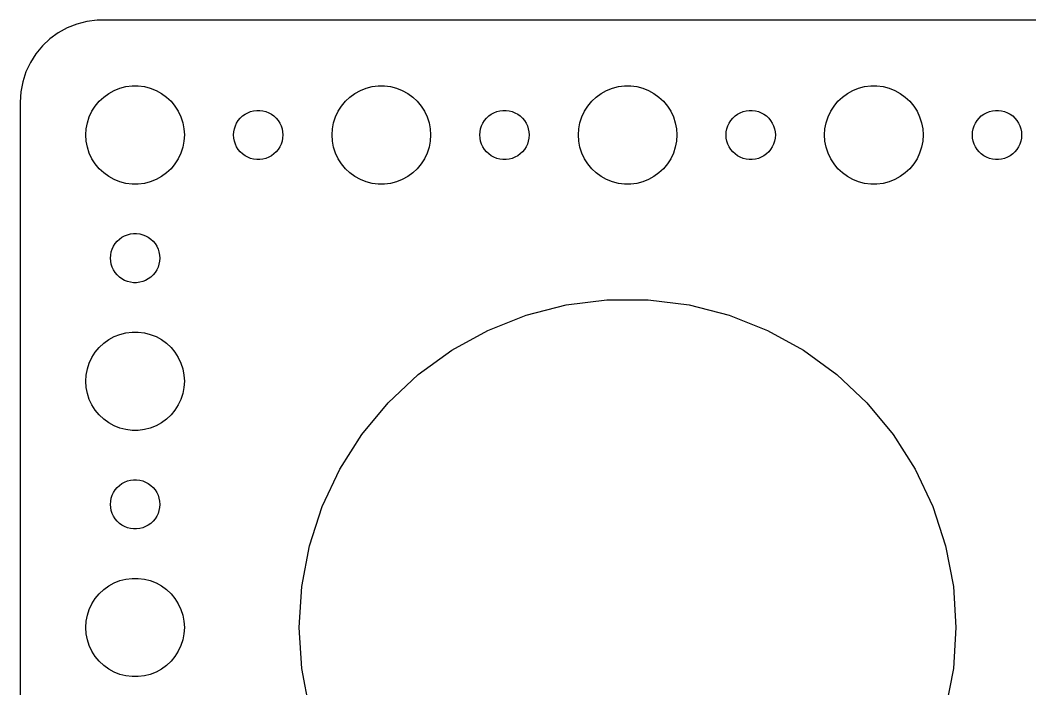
# Model space of a CAD drawing. Header units: metres. Extents: x -82 to 82, y -37 to 37.
# Drawn here: x -82 to -20.5, y -3.7 to 37 of the extents above; entities that cross this region are included whole.
import ezdxf

# ---------------------------------------------------------------- set-up
doc = ezdxf.new("R2010")
doc.units = ezdxf.units.M

msp = doc.modelspace()

# ---------------------------------------------------------------- linework, layer by layer
for p, q in [((-77.9369, 36.9114), (-78.5451, 36.7553)), ((-77.3139, 36.9901), (-77.9369, 36.9114)), ((77.3139, 36.9901), (-77.3139, 36.9901)), ((-79.1289, 36.5241), (-79.6791, 36.2216)), ((-78.5451, 36.7553), (-79.1289, 36.5241)), ((-80.1871, 35.8526), (-80.6448, 35.4227)), ((-79.6791, 36.2216), (-80.1871, 35.8526)), ((-80.6448, 35.4227), (-81.0451, 34.9389)), ((-81.0451, 34.9389), (-81.3815, 34.4088)), ((-81.6489, 33.8406), (-81.8429, 33.2434)), ((-81.3815, 34.4088), (-81.6489, 33.8406)), ((-81.8429, 33.2434), (-81.9606, 32.6267)), ((-81.9606, 32.6267), (-82, 32)), ((-76.6075, 32.533), (-76.2773, 32.7145)), ((-76.2773, 32.7145), (-75.927, 32.8532)), ((-75.927, 32.8532), (-75.5621, 32.9469)), ((-75.5621, 32.9469), (-75.1884, 32.9941)), ((-75.1884, 32.9941), (-74.8116, 32.9941)), ((-74.8116, 32.9941), (-74.4379, 32.9469)), ((-74.4379, 32.9469), (-74.073, 32.8532)), ((-74.073, 32.8532), (-73.7227, 32.7145)), ((-73.7227, 32.7145), (-73.3925, 32.533)), ((-61.6075, 32.533), (-61.2773, 32.7145)), ((-61.2773, 32.7145), (-60.927, 32.8532)), ((-60.927, 32.8532), (-60.5621, 32.9469)), ((-60.5621, 32.9469), (-60.1884, 32.9941)), ((-60.1884, 32.9941), (-59.8116, 32.9941)), ((-59.8116, 32.9941), (-59.4379, 32.9469)), ((-59.4379, 32.9469), (-59.0729, 32.8532)), ((-59.0729, 32.8532), (-58.7227, 32.7145)), ((-58.7227, 32.7145), (-58.3925, 32.533)), ((-46.6075, 32.533), (-46.2773, 32.7145)), ((-46.2773, 32.7145), (-45.927, 32.8532)), ((-45.927, 32.8532), (-45.5621, 32.9469)), ((-45.5621, 32.9469), (-45.1884, 32.9941)), ((-45.1884, 32.9941), (-44.8116, 32.9941)), ((-44.8116, 32.9941), (-44.4379, 32.9469)), ((-44.4379, 32.9469), (-44.0729, 32.8532)), ((-44.0729, 32.8532), (-43.7227, 32.7145)), ((-43.7227, 32.7145), (-43.3925, 32.533)), ((-31.6075, 32.533), (-31.2773, 32.7145)), ((-31.2773, 32.7145), (-30.927, 32.8532)), ((-30.927, 32.8532), (-30.5621, 32.9469)), ((-30.5621, 32.9469), (-30.1884, 32.9941)), ((-30.1884, 32.9941), (-29.8116, 32.9941)), ((-29.8116, 32.9941), (-29.4379, 32.9469)), ((-29.4379, 32.9469), (-29.0729, 32.8532)), ((-29.0729, 32.8532), (-28.7227, 32.7145)), ((-28.7227, 32.7145), (-28.3925, 32.533)), ((-82, 32), (-82, -32)), ((-77.427, 31.7634), (-77.1869, 32.0536)), ((-77.1869, 32.0536), (-76.9123, 32.3115)), ((-76.9123, 32.3115), (-76.6075, 32.533)), ((-73.3925, 32.533), (-73.0877, 32.3115)), ((-73.0877, 32.3115), (-72.8131, 32.0536)), ((-72.8131, 32.0536), (-72.573, 31.7634)), ((-62.427, 31.7634), (-62.1869, 32.0536)), ((-62.1869, 32.0536), (-61.9123, 32.3115)), ((-61.9123, 32.3115), (-61.6075, 32.533)), ((-58.3925, 32.533), (-58.0877, 32.3115)), ((-58.0877, 32.3115), (-57.8131, 32.0536)), ((-57.8131, 32.0536), (-57.5729, 31.7634)), ((-47.427, 31.7634), (-47.1869, 32.0536)), ((-47.1869, 32.0536), (-46.9123, 32.3115)), ((-46.9123, 32.3115), (-46.6075, 32.533)), ((-43.3925, 32.533), (-43.0877, 32.3115)), ((-43.0877, 32.3115), (-42.8131, 32.0536)), ((-42.8131, 32.0536), (-42.5729, 31.7634)), ((-32.427, 31.7634), (-32.1869, 32.0536)), ((-32.1869, 32.0536), (-31.9123, 32.3115)), ((-31.9123, 32.3115), (-31.6075, 32.533)), ((-28.3925, 32.533), (-28.0877, 32.3115)), ((-28.0877, 32.3115), (-27.8131, 32.0536)), ((-27.8131, 32.0536), (-27.5729, 31.7634)), ((-77.7893, 31.1044), (-77.6289, 31.4453)), ((-77.6289, 31.4453), (-77.427, 31.7634)), ((-72.573, 31.7634), (-72.3711, 31.4453)), ((-72.3711, 31.4453), (-72.2107, 31.1044)), ((-68.1387, 31.3572), (-67.9635, 31.4266)), ((-67.9635, 31.4266), (-67.7811, 31.4734)), ((-67.7811, 31.4734), (-67.5942, 31.497)), ((-67.5942, 31.497), (-67.4058, 31.497)), ((-67.4058, 31.497), (-67.2189, 31.4734)), ((-67.2189, 31.4734), (-67.0365, 31.4266)), ((-67.0365, 31.4266), (-66.8613, 31.3572)), ((-62.7893, 31.1044), (-62.6289, 31.4453)), ((-62.6289, 31.4453), (-62.427, 31.7634)), ((-57.5729, 31.7634), (-57.3711, 31.4453)), ((-57.3711, 31.4453), (-57.2107, 31.1044)), ((-53.1387, 31.3572), (-52.9635, 31.4266)), ((-52.9635, 31.4266), (-52.7811, 31.4734)), ((-52.7811, 31.4734), (-52.5942, 31.497)), ((-52.5942, 31.497), (-52.4058, 31.497)), ((-52.4058, 31.497), (-52.2189, 31.4734)), ((-52.2189, 31.4734), (-52.0365, 31.4266)), ((-52.0365, 31.4266), (-51.8613, 31.3572)), ((-47.7893, 31.1044), (-47.6289, 31.4453)), ((-47.6289, 31.4453), (-47.427, 31.7634)), ((-42.5729, 31.7634), (-42.3711, 31.4453)), ((-42.3711, 31.4453), (-42.2107, 31.1044)), ((-38.1387, 31.3572), (-37.9635, 31.4266)), ((-37.9635, 31.4266), (-37.7811, 31.4734)), ((-37.7811, 31.4734), (-37.5942, 31.497)), ((-37.5942, 31.497), (-37.4058, 31.497)), ((-37.4058, 31.497), (-37.2189, 31.4734)), ((-37.2189, 31.4734), (-37.0365, 31.4266)), ((-37.0365, 31.4266), (-36.8613, 31.3572)), ((-32.7893, 31.1044), (-32.6289, 31.4453)), ((-32.6289, 31.4453), (-32.427, 31.7634)), ((-27.5729, 31.7634), (-27.3711, 31.4453)), ((-27.3711, 31.4453), (-27.2107, 31.1044)), ((-23.1387, 31.3572), (-22.9635, 31.4266)), ((-22.9635, 31.4266), (-22.7811, 31.4734)), ((-22.7811, 31.4734), (-22.5942, 31.497)), ((-22.5942, 31.497), (-22.4058, 31.497)), ((-22.4058, 31.497), (-22.2189, 31.4734)), ((-22.2189, 31.4734), (-22.0365, 31.4266)), ((-22.0365, 31.4266), (-21.8613, 31.3572)), ((-77.9057, 30.7461), (-77.7893, 31.1044)), ((-72.2107, 31.1044), (-72.0943, 30.7461)), ((-68.8145, 30.7226), (-68.7135, 30.8817)), ((-68.7135, 30.8817), (-68.5934, 31.0268)), ((-68.5934, 31.0268), (-68.4561, 31.1558)), ((-68.4561, 31.1558), (-68.3037, 31.2665)), ((-68.3037, 31.2665), (-68.1387, 31.3572)), ((-66.8613, 31.3572), (-66.6963, 31.2665)), ((-66.6963, 31.2665), (-66.5439, 31.1558)), ((-66.5439, 31.1558), (-66.4065, 31.0268)), ((-66.4065, 31.0268), (-66.2865, 30.8817)), ((-66.2865, 30.8817), (-66.1855, 30.7226)), ((-62.9057, 30.7461), (-62.7893, 31.1044)), ((-57.2107, 31.1044), (-57.0942, 30.7461)), ((-53.8145, 30.7226), (-53.7135, 30.8817)), ((-53.7135, 30.8817), (-53.5934, 31.0268)), ((-53.5934, 31.0268), (-53.4561, 31.1558)), ((-53.4561, 31.1558), (-53.3037, 31.2665)), ((-53.3037, 31.2665), (-53.1387, 31.3572)), ((-51.8613, 31.3572), (-51.6963, 31.2665)), ((-51.6963, 31.2665), (-51.5439, 31.1558)), ((-51.5439, 31.1558), (-51.4065, 31.0268)), ((-51.4065, 31.0268), (-51.2865, 30.8817)), ((-51.2865, 30.8817), (-51.1855, 30.7226)), ((-47.9057, 30.7461), (-47.7893, 31.1044)), ((-42.2107, 31.1044), (-42.0942, 30.7461)), ((-38.8145, 30.7226), (-38.7135, 30.8817)), ((-38.7135, 30.8817), (-38.5934, 31.0268)), ((-38.5934, 31.0268), (-38.4561, 31.1558)), ((-38.4561, 31.1558), (-38.3037, 31.2665)), ((-38.3037, 31.2665), (-38.1387, 31.3572)), ((-36.8613, 31.3572), (-36.6963, 31.2665)), ((-36.6963, 31.2665), (-36.5439, 31.1558)), ((-36.5439, 31.1558), (-36.4065, 31.0268)), ((-36.4065, 31.0268), (-36.2865, 30.8817)), ((-36.2865, 30.8817), (-36.1855, 30.7226)), ((-32.9057, 30.7461), (-32.7893, 31.1044)), ((-27.2107, 31.1044), (-27.0942, 30.7461)), ((-23.8145, 30.7226), (-23.7135, 30.8817)), ((-23.7135, 30.8817), (-23.5934, 31.0268)), ((-23.5934, 31.0268), (-23.4561, 31.1558)), ((-23.4561, 31.1558), (-23.3037, 31.2665)), ((-23.3037, 31.2665), (-23.1387, 31.3572)), ((-21.8613, 31.3572), (-21.6963, 31.2665)), ((-21.6963, 31.2665), (-21.5439, 31.1558)), ((-21.5439, 31.1558), (-21.4065, 31.0268)), ((-21.4065, 31.0268), (-21.2865, 30.8817)), ((-21.2865, 30.8817), (-21.1855, 30.7226)), ((-78, 30), (-77.9763, 30.376)), ((-77.9763, 30.376), (-77.9057, 30.7461)), ((-72.0943, 30.7461), (-72.0237, 30.376)), ((-72.0237, 30.376), (-72, 30)), ((-69, 30), (-68.9882, 30.188)), ((-68.9882, 30.188), (-68.9529, 30.373)), ((-68.9529, 30.373), (-68.8947, 30.5522)), ((-68.8947, 30.5522), (-68.8145, 30.7226)), ((-66.1855, 30.7226), (-66.1053, 30.5522)), ((-66.1053, 30.5522), (-66.0471, 30.373)), ((-66.0471, 30.373), (-66.0118, 30.188)), ((-66.0118, 30.188), (-66, 30)), ((-63, 30), (-62.9763, 30.376)), ((-62.9763, 30.376), (-62.9057, 30.7461)), ((-57.0942, 30.7461), (-57.0237, 30.376)), ((-57.0237, 30.376), (-57, 30)), ((-54, 30), (-53.9882, 30.188)), ((-53.9882, 30.188), (-53.9529, 30.373)), ((-53.9529, 30.373), (-53.8947, 30.5522)), ((-53.8947, 30.5522), (-53.8145, 30.7226)), ((-51.1855, 30.7226), (-51.1053, 30.5522)), ((-51.1053, 30.5522), (-51.0471, 30.373)), ((-51.0471, 30.373), (-51.0118, 30.188)), ((-51.0118, 30.188), (-51, 30)), ((-48, 30), (-47.9763, 30.376)), ((-47.9763, 30.376), (-47.9057, 30.7461)), ((-42.0942, 30.7461), (-42.0237, 30.376)), ((-42.0237, 30.376), (-42, 30)), ((-39, 30), (-38.9882, 30.188)), ((-38.9882, 30.188), (-38.9529, 30.373)), ((-38.9529, 30.373), (-38.8947, 30.5522)), ((-38.8947, 30.5522), (-38.8145, 30.7226)), ((-36.1855, 30.7226), (-36.1053, 30.5522)), ((-36.1053, 30.5522), (-36.0471, 30.373)), ((-36.0471, 30.373), (-36.0118, 30.188)), ((-36.0118, 30.188), (-36, 30)), ((-33, 30), (-32.9763, 30.376)), ((-32.9763, 30.376), (-32.9057, 30.7461)), ((-27.0942, 30.7461), (-27.0237, 30.376)), ((-27.0237, 30.376), (-27, 30)), ((-24, 30), (-23.9882, 30.188)), ((-23.9882, 30.188), (-23.9529, 30.373)), ((-23.9529, 30.373), (-23.8947, 30.5522)), ((-23.8947, 30.5522), (-23.8145, 30.7226)), ((-21.1855, 30.7226), (-21.1053, 30.5522)), ((-21.1053, 30.5522), (-21.0471, 30.373)), ((-21.0471, 30.373), (-21.0118, 30.188)), ((-21.0118, 30.188), (-21, 30)), ((-77.9763, 29.624), (-78, 30)), ((-77.9057, 29.2539), (-77.9763, 29.624)), ((-72.0237, 29.624), (-72.0943, 29.2539)), ((-72, 30), (-72.0237, 29.624)), ((-68.9882, 29.812), (-69, 30)), ((-68.9529, 29.627), (-68.9882, 29.812)), ((-68.8947, 29.4478), (-68.9529, 29.627)), ((-66.0471, 29.627), (-66.1053, 29.4478)), ((-66.0118, 29.812), (-66.0471, 29.627)), ((-66, 30), (-66.0118, 29.812)), ((-62.9763, 29.624), (-63, 30)), ((-62.9057, 29.2539), (-62.9763, 29.624)), ((-57.0237, 29.624), (-57.0942, 29.2539)), ((-57, 30), (-57.0237, 29.624)), ((-53.9882, 29.812), (-54, 30)), ((-53.9529, 29.627), (-53.9882, 29.812)), ((-53.8947, 29.4478), (-53.9529, 29.627)), ((-51.0471, 29.627), (-51.1053, 29.4478)), ((-51.0118, 29.812), (-51.0471, 29.627)), ((-51, 30), (-51.0118, 29.812)), ((-47.9763, 29.624), (-48, 30)), ((-47.9057, 29.2539), (-47.9763, 29.624)), ((-42.0237, 29.624), (-42.0942, 29.2539)), ((-42, 30), (-42.0237, 29.624)), ((-38.9882, 29.812), (-39, 30)), ((-38.9529, 29.627), (-38.9882, 29.812)), ((-38.8947, 29.4478), (-38.9529, 29.627)), ((-36.0471, 29.627), (-36.1053, 29.4478)), ((-36.0118, 29.812), (-36.0471, 29.627)), ((-36, 30), (-36.0118, 29.812)), ((-32.9763, 29.624), (-33, 30)), ((-32.9057, 29.2539), (-32.9763, 29.624)), ((-27.0237, 29.624), (-27.0942, 29.2539)), ((-27, 30), (-27.0237, 29.624)), ((-23.9882, 29.812), (-24, 30)), ((-23.9529, 29.627), (-23.9882, 29.812)), ((-23.8947, 29.4478), (-23.9529, 29.627)), ((-21.0471, 29.627), (-21.1053, 29.4478)), ((-21.0118, 29.812), (-21.0471, 29.627)), ((-21, 30), (-21.0118, 29.812)), ((-77.7893, 28.8956), (-77.9057, 29.2539)), ((-72.0943, 29.2539), (-72.2107, 28.8956)), ((-68.8145, 29.2774), (-68.8947, 29.4478)), ((-68.7135, 29.1183), (-68.8145, 29.2774)), ((-68.5934, 28.9732), (-68.7135, 29.1183)), ((-68.4561, 28.8442), (-68.5934, 28.9732)), ((-66.4065, 28.9732), (-66.5439, 28.8442)), ((-66.2865, 29.1183), (-66.4065, 28.9732)), ((-66.1855, 29.2774), (-66.2865, 29.1183)), ((-66.1053, 29.4478), (-66.1855, 29.2774)), ((-62.7893, 28.8956), (-62.9057, 29.2539)), ((-57.0942, 29.2539), (-57.2107, 28.8956)), ((-53.8145, 29.2774), (-53.8947, 29.4478)), ((-53.7135, 29.1183), (-53.8145, 29.2774)), ((-53.5934, 28.9732), (-53.7135, 29.1183)), ((-53.4561, 28.8442), (-53.5934, 28.9732)), ((-51.4065, 28.9732), (-51.5439, 28.8442)), ((-51.2865, 29.1183), (-51.4065, 28.9732)), ((-51.1855, 29.2774), (-51.2865, 29.1183)), ((-51.1053, 29.4478), (-51.1855, 29.2774)), ((-47.7893, 28.8956), (-47.9057, 29.2539)), ((-42.0942, 29.2539), (-42.2107, 28.8956)), ((-38.8145, 29.2774), (-38.8947, 29.4478)), ((-38.7135, 29.1183), (-38.8145, 29.2774)), ((-38.5934, 28.9732), (-38.7135, 29.1183)), ((-38.4561, 28.8442), (-38.5934, 28.9732)), ((-36.4065, 28.9732), (-36.5439, 28.8442)), ((-36.2865, 29.1183), (-36.4065, 28.9732)), ((-36.1855, 29.2774), (-36.2865, 29.1183)), ((-36.1053, 29.4478), (-36.1855, 29.2774)), ((-32.7893, 28.8956), (-32.9057, 29.2539)), ((-27.0942, 29.2539), (-27.2107, 28.8956)), ((-23.8145, 29.2774), (-23.8947, 29.4478)), ((-23.7135, 29.1183), (-23.8145, 29.2774)), ((-23.5934, 28.9732), (-23.7135, 29.1183)), ((-23.4561, 28.8442), (-23.5934, 28.9732)), ((-21.4065, 28.9732), (-21.5439, 28.8442)), ((-21.2865, 29.1183), (-21.4065, 28.9732)), ((-21.1855, 29.2774), (-21.2865, 29.1183)), ((-21.1053, 29.4478), (-21.1855, 29.2774)), ((-77.6289, 28.5547), (-77.7893, 28.8956)), ((-77.427, 28.2366), (-77.6289, 28.5547)), ((-72.3711, 28.5547), (-72.573, 28.2366)), ((-72.2107, 28.8956), (-72.3711, 28.5547)), ((-68.3037, 28.7335), (-68.4561, 28.8442)), ((-68.1387, 28.6427), (-68.3037, 28.7335)), ((-67.9635, 28.5734), (-68.1387, 28.6427)), ((-67.7811, 28.5266), (-67.9635, 28.5734)), ((-67.5942, 28.503), (-67.7811, 28.5266)), ((-67.4058, 28.503), (-67.5942, 28.503)), ((-67.2189, 28.5266), (-67.4058, 28.503)), ((-67.0365, 28.5734), (-67.2189, 28.5266)), ((-66.8613, 28.6427), (-67.0365, 28.5734)), ((-66.6963, 28.7335), (-66.8613, 28.6427)), ((-66.5439, 28.8442), (-66.6963, 28.7335)), ((-62.6289, 28.5547), (-62.7893, 28.8956)), ((-62.427, 28.2366), (-62.6289, 28.5547)), ((-57.3711, 28.5547), (-57.5729, 28.2366)), ((-57.2107, 28.8956), (-57.3711, 28.5547)), ((-53.3037, 28.7335), (-53.4561, 28.8442)), ((-53.1387, 28.6427), (-53.3037, 28.7335)), ((-52.9635, 28.5734), (-53.1387, 28.6427)), ((-52.7811, 28.5266), (-52.9635, 28.5734)), ((-52.5942, 28.503), (-52.7811, 28.5266)), ((-52.4058, 28.503), (-52.5942, 28.503)), ((-52.2189, 28.5266), (-52.4058, 28.503)), ((-52.0365, 28.5734), (-52.2189, 28.5266)), ((-51.8613, 28.6427), (-52.0365, 28.5734)), ((-51.6963, 28.7335), (-51.8613, 28.6427)), ((-51.5439, 28.8442), (-51.6963, 28.7335)), ((-47.6289, 28.5547), (-47.7893, 28.8956)), ((-47.427, 28.2366), (-47.6289, 28.5547)), ((-42.3711, 28.5547), (-42.5729, 28.2366)), ((-42.2107, 28.8956), (-42.3711, 28.5547)), ((-38.3037, 28.7335), (-38.4561, 28.8442)), ((-38.1387, 28.6427), (-38.3037, 28.7335)), ((-37.9635, 28.5734), (-38.1387, 28.6427)), ((-37.7811, 28.5266), (-37.9635, 28.5734)), ((-37.5942, 28.503), (-37.7811, 28.5266)), ((-37.4058, 28.503), (-37.5942, 28.503)), ((-37.2189, 28.5266), (-37.4058, 28.503)), ((-37.0365, 28.5734), (-37.2189, 28.5266)), ((-36.8613, 28.6427), (-37.0365, 28.5734)), ((-36.6963, 28.7335), (-36.8613, 28.6427)), ((-36.5439, 28.8442), (-36.6963, 28.7335)), ((-32.6289, 28.5547), (-32.7893, 28.8956)), ((-32.427, 28.2366), (-32.6289, 28.5547)), ((-27.3711, 28.5547), (-27.5729, 28.2366)), ((-27.2107, 28.8956), (-27.3711, 28.5547)), ((-23.3037, 28.7335), (-23.4561, 28.8442)), ((-23.1387, 28.6427), (-23.3037, 28.7335)), ((-22.9635, 28.5734), (-23.1387, 28.6427)), ((-22.7811, 28.5266), (-22.9635, 28.5734)), ((-22.5942, 28.503), (-22.7811, 28.5266)), ((-22.4058, 28.503), (-22.5942, 28.503)), ((-22.2189, 28.5266), (-22.4058, 28.503)), ((-22.0365, 28.5734), (-22.2189, 28.5266)), ((-21.8613, 28.6427), (-22.0365, 28.5734)), ((-21.6963, 28.7335), (-21.8613, 28.6427)), ((-21.5439, 28.8442), (-21.6963, 28.7335)), ((-77.1869, 27.9464), (-77.427, 28.2366)), ((-76.9123, 27.6884), (-77.1869, 27.9464)), ((-76.6075, 27.467), (-76.9123, 27.6884)), ((-73.0877, 27.6884), (-73.3925, 27.467)), ((-72.8131, 27.9464), (-73.0877, 27.6884)), ((-72.573, 28.2366), (-72.8131, 27.9464)), ((-62.1869, 27.9464), (-62.427, 28.2366)), ((-61.9123, 27.6884), (-62.1869, 27.9464)), ((-61.6075, 27.467), (-61.9123, 27.6884)), ((-58.0877, 27.6884), (-58.3925, 27.467)), ((-57.8131, 27.9464), (-58.0877, 27.6884)), ((-57.5729, 28.2366), (-57.8131, 27.9464)), ((-47.1869, 27.9464), (-47.427, 28.2366)), ((-46.9123, 27.6884), (-47.1869, 27.9464)), ((-46.6075, 27.467), (-46.9123, 27.6884)), ((-43.0877, 27.6884), (-43.3925, 27.467)), ((-42.8131, 27.9464), (-43.0877, 27.6884)), ((-42.5729, 28.2366), (-42.8131, 27.9464)), ((-32.1869, 27.9464), (-32.427, 28.2366)), ((-31.9123, 27.6884), (-32.1869, 27.9464)), ((-31.6075, 27.467), (-31.9123, 27.6884)), ((-28.0877, 27.6884), (-28.3925, 27.467)), ((-27.8131, 27.9464), (-28.0877, 27.6884)), ((-27.5729, 28.2366), (-27.8131, 27.9464)), ((-76.2773, 27.2855), (-76.6075, 27.467)), ((-75.927, 27.1468), (-76.2773, 27.2855)), ((-75.5621, 27.0531), (-75.927, 27.1468)), ((-74.073, 27.1468), (-74.4379, 27.0531)), ((-73.7227, 27.2855), (-74.073, 27.1468)), ((-73.3925, 27.467), (-73.7227, 27.2855)), ((-61.2773, 27.2855), (-61.6075, 27.467)), ((-60.927, 27.1468), (-61.2773, 27.2855)), ((-60.5621, 27.0531), (-60.927, 27.1468)), ((-59.0729, 27.1468), (-59.4379, 27.0531)), ((-58.7227, 27.2855), (-59.0729, 27.1468)), ((-58.3925, 27.467), (-58.7227, 27.2855)), ((-46.2773, 27.2855), (-46.6075, 27.467)), ((-45.927, 27.1468), (-46.2773, 27.2855)), ((-45.5621, 27.0531), (-45.927, 27.1468)), ((-44.0729, 27.1468), (-44.4379, 27.0531)), ((-43.7227, 27.2855), (-44.0729, 27.1468)), ((-43.3925, 27.467), (-43.7227, 27.2855)), ((-31.2773, 27.2855), (-31.6075, 27.467)), ((-30.927, 27.1468), (-31.2773, 27.2855)), ((-30.5621, 27.0531), (-30.927, 27.1468)), ((-29.0729, 27.1468), (-29.4379, 27.0531)), ((-28.7227, 27.2855), (-29.0729, 27.1468)), ((-28.3925, 27.467), (-28.7227, 27.2855)), ((-75.1884, 27.0059), (-75.5621, 27.0531)), ((-74.8116, 27.0059), (-75.1884, 27.0059)), ((-74.4379, 27.0531), (-74.8116, 27.0059)), ((-60.1884, 27.0059), (-60.5621, 27.0531)), ((-59.8116, 27.0059), (-60.1884, 27.0059)), ((-59.4379, 27.0531), (-59.8116, 27.0059)), ((-45.1884, 27.0059), (-45.5621, 27.0531)), ((-44.8116, 27.0059), (-45.1884, 27.0059)), ((-44.4379, 27.0531), (-44.8116, 27.0059)), ((-30.1884, 27.0059), (-30.5621, 27.0531)), ((-29.8116, 27.0059), (-30.1884, 27.0059)), ((-29.4379, 27.0531), (-29.8116, 27.0059)), ((-75.2811, 23.9734), (-75.0942, 23.997)), ((-75.0942, 23.997), (-74.9058, 23.997)), ((-74.9058, 23.997), (-74.7189, 23.9734)), ((-76.3145, 23.2226), (-76.2135, 23.3817)), ((-76.2135, 23.3817), (-76.0934, 23.5268)), ((-76.0934, 23.5268), (-75.9561, 23.6558)), ((-75.9561, 23.6558), (-75.8037, 23.7665)), ((-75.8037, 23.7665), (-75.6387, 23.8572)), ((-75.6387, 23.8572), (-75.4635, 23.9266)), ((-75.4635, 23.9266), (-75.2811, 23.9734)), ((-74.7189, 23.9734), (-74.5365, 23.9266)), ((-74.5365, 23.9266), (-74.3613, 23.8572)), ((-74.3613, 23.8572), (-74.1963, 23.7665)), ((-74.1963, 23.7665), (-74.0439, 23.6558)), ((-74.0439, 23.6558), (-73.9065, 23.5268)), ((-73.9065, 23.5268), (-73.7865, 23.3817)), ((-73.7865, 23.3817), (-73.6855, 23.2226)), ((-76.4882, 22.688), (-76.4529, 22.873)), ((-76.4529, 22.873), (-76.3947, 23.0522)), ((-76.3947, 23.0522), (-76.3145, 23.2226)), ((-73.6855, 23.2226), (-73.6053, 23.0522)), ((-73.6053, 23.0522), (-73.5471, 22.873)), ((-73.5471, 22.873), (-73.5118, 22.688)), ((-76.5, 22.5), (-76.4882, 22.688)), ((-76.4882, 22.312), (-76.5, 22.5)), ((-76.4529, 22.127), (-76.4882, 22.312)), ((-73.5118, 22.312), (-73.5471, 22.127)), ((-73.5118, 22.688), (-73.5, 22.5)), ((-73.5, 22.5), (-73.5118, 22.312)), ((-76.3947, 21.9478), (-76.4529, 22.127)), ((-76.3145, 21.7774), (-76.3947, 21.9478)), ((-76.2135, 21.6183), (-76.3145, 21.7774)), ((-76.0934, 21.4732), (-76.2135, 21.6183)), ((-73.7865, 21.6183), (-73.9065, 21.4732)), ((-73.6855, 21.7774), (-73.7865, 21.6183)), ((-73.6053, 21.9478), (-73.6855, 21.7774)), ((-73.5471, 22.127), (-73.6053, 21.9478)), ((-75.9561, 21.3442), (-76.0934, 21.4732)), ((-75.8037, 21.2335), (-75.9561, 21.3442)), ((-75.6387, 21.1427), (-75.8037, 21.2335)), ((-75.4635, 21.0734), (-75.6387, 21.1427)), ((-75.2811, 21.0266), (-75.4635, 21.0734)), ((-75.0942, 21.003), (-75.2811, 21.0266)), ((-74.9058, 21.003), (-75.0942, 21.003)), ((-74.7189, 21.0266), (-74.9058, 21.003)), ((-74.5365, 21.0734), (-74.7189, 21.0266)), ((-74.3613, 21.1427), (-74.5365, 21.0734)), ((-74.1963, 21.2335), (-74.3613, 21.1427)), ((-74.0439, 21.3442), (-74.1963, 21.2335)), ((-73.9065, 21.4732), (-74.0439, 21.3442)), ((-48.7476, 19.6457), (-46.2558, 19.9605)), ((-46.2558, 19.9605), (-43.7442, 19.9605)), ((-43.7442, 19.9605), (-41.2524, 19.6457)), ((-51.1803, 19.0211), (-48.7476, 19.6457)), ((-41.2524, 19.6457), (-38.8197, 19.0211)), ((-53.5156, 18.0965), (-51.1803, 19.0211)), ((-38.8197, 19.0211), (-36.4844, 18.0965)), ((-76.2773, 17.7145), (-75.927, 17.8532)), ((-75.927, 17.8532), (-75.5621, 17.9469)), ((-75.5621, 17.9469), (-75.1884, 17.9941)), ((-75.1884, 17.9941), (-74.8116, 17.9941)), ((-74.8116, 17.9941), (-74.4379, 17.9469)), ((-74.4379, 17.9469), (-74.073, 17.8532)), ((-74.073, 17.8532), (-73.7227, 17.7145)), ((-55.7165, 16.8866), (-53.5156, 18.0965)), ((-36.4844, 18.0965), (-34.2835, 16.8866)), ((-77.1869, 17.0536), (-76.9123, 17.3115)), ((-76.9123, 17.3115), (-76.6075, 17.533)), ((-76.6075, 17.533), (-76.2773, 17.7145)), ((-73.7227, 17.7145), (-73.3925, 17.533)), ((-73.3925, 17.533), (-73.0877, 17.3115)), ((-73.0877, 17.3115), (-72.8131, 17.0536)), ((-77.6289, 16.4453), (-77.427, 16.7634)), ((-77.427, 16.7634), (-77.1869, 17.0536)), ((-72.8131, 17.0536), (-72.573, 16.7634)), ((-72.573, 16.7634), (-72.3711, 16.4453)), ((-57.7485, 15.4103), (-55.7165, 16.8866)), ((-34.2835, 16.8866), (-32.2515, 15.4103)), ((-77.9057, 15.7461), (-77.7893, 16.1044)), ((-77.7893, 16.1044), (-77.6289, 16.4453)), ((-72.3711, 16.4453), (-72.2107, 16.1044)), ((-72.2107, 16.1044), (-72.0943, 15.7461)), ((-78, 15), (-77.9763, 15.376)), ((-77.9763, 15.376), (-77.9057, 15.7461)), ((-72.0943, 15.7461), (-72.0237, 15.376)), ((-72.0237, 15.376), (-72, 15)), ((-59.5794, 13.6909), (-57.7485, 15.4103)), ((-32.2515, 15.4103), (-30.4206, 13.6909)), ((-77.9763, 14.624), (-78, 15)), ((-72, 15), (-72.0237, 14.624)), ((-77.9057, 14.2539), (-77.9763, 14.624)), ((-77.7893, 13.8956), (-77.9057, 14.2539)), ((-72.0943, 14.2539), (-72.2107, 13.8956)), ((-72.0237, 14.624), (-72.0943, 14.2539)), ((-77.6289, 13.5547), (-77.7893, 13.8956)), ((-77.427, 13.2366), (-77.6289, 13.5547)), ((-72.3711, 13.5547), (-72.573, 13.2366)), ((-72.2107, 13.8956), (-72.3711, 13.5547)), ((-61.1803, 11.7557), (-59.5794, 13.6909)), ((-30.4206, 13.6909), (-28.8197, 11.7557)), ((-77.1869, 12.9464), (-77.427, 13.2366)), ((-76.9123, 12.6884), (-77.1869, 12.9464)), ((-72.8131, 12.9464), (-73.0877, 12.6884)), ((-72.573, 13.2366), (-72.8131, 12.9464)), ((-76.6075, 12.467), (-76.9123, 12.6884)), ((-76.2773, 12.2855), (-76.6075, 12.467)), ((-73.3925, 12.467), (-73.7227, 12.2855)), ((-73.0877, 12.6884), (-73.3925, 12.467)), ((-75.927, 12.1468), (-76.2773, 12.2855)), ((-75.5621, 12.0531), (-75.927, 12.1468)), ((-75.1884, 12.0059), (-75.5621, 12.0531)), ((-74.8116, 12.0059), (-75.1884, 12.0059)), ((-74.4379, 12.0531), (-74.8116, 12.0059)), ((-74.073, 12.1468), (-74.4379, 12.0531)), ((-73.7227, 12.2855), (-74.073, 12.1468)), ((-62.5261, 9.63507), (-61.1803, 11.7557)), ((-28.8197, 11.7557), (-27.4739, 9.63507)), ((-63.5955, 7.36249), (-62.5261, 9.63507)), ((-27.4739, 9.63507), (-26.4045, 7.36249)), ((-76.0934, 8.52681), (-75.9561, 8.65576)), ((-75.9561, 8.65576), (-75.8037, 8.76648)), ((-75.8037, 8.76648), (-75.6387, 8.85724)), ((-75.6387, 8.85724), (-75.4635, 8.92657)), ((-75.4635, 8.92657), (-75.2811, 8.97342)), ((-75.2811, 8.97342), (-75.0942, 8.99704)), ((-75.0942, 8.99704), (-74.9058, 8.99704)), ((-74.9058, 8.99704), (-74.7189, 8.97342)), ((-74.7189, 8.97342), (-74.5365, 8.92657)), ((-74.5365, 8.92657), (-74.3613, 8.85724)), ((-74.3613, 8.85724), (-74.1963, 8.76648)), ((-74.1963, 8.76648), (-74.0439, 8.65576)), ((-74.0439, 8.65576), (-73.9065, 8.52681)), ((-76.4529, 7.87303), (-76.3947, 8.05219)), ((-76.3947, 8.05219), (-76.3145, 8.22263)), ((-76.3145, 8.22263), (-76.2135, 8.38167)), ((-76.2135, 8.38167), (-76.0934, 8.52681)), ((-73.9065, 8.52681), (-73.7865, 8.38167)), ((-73.7865, 8.38167), (-73.6855, 8.22263)), ((-73.6855, 8.22263), (-73.6053, 8.05219)), ((-73.6053, 8.05219), (-73.5471, 7.87303)), ((-76.5, 7.5), (-76.4882, 7.68799)), ((-76.4882, 7.312), (-76.5, 7.5)), ((-76.4882, 7.68799), (-76.4529, 7.87303)), ((-73.5471, 7.87303), (-73.5118, 7.68799)), ((-73.5118, 7.68799), (-73.5, 7.5)), ((-73.5, 7.5), (-73.5118, 7.312)), ((-76.4529, 7.12695), (-76.4882, 7.312)), ((-76.3947, 6.9478), (-76.4529, 7.12695)), ((-76.3145, 6.77736), (-76.3947, 6.9478)), ((-76.2135, 6.61832), (-76.3145, 6.77736)), ((-73.6855, 6.77736), (-73.7865, 6.61832)), ((-73.6053, 6.9478), (-73.6855, 6.77736)), ((-73.5471, 7.12695), (-73.6053, 6.9478)), ((-73.5118, 7.312), (-73.5471, 7.12695)), ((-64.3717, 4.97379), (-63.5955, 7.36249)), ((-26.4045, 7.36249), (-25.6283, 4.97379)), ((-76.0934, 6.47318), (-76.2135, 6.61832)), ((-75.9561, 6.34422), (-76.0934, 6.47318)), ((-75.8037, 6.23351), (-75.9561, 6.34422)), ((-75.6387, 6.14275), (-75.8037, 6.23351)), ((-74.1963, 6.23351), (-74.3613, 6.14275)), ((-74.0439, 6.34422), (-74.1963, 6.23351)), ((-73.9065, 6.47318), (-74.0439, 6.34422)), ((-73.7865, 6.61832), (-73.9065, 6.47318)), ((-75.4635, 6.07341), (-75.6387, 6.14275)), ((-75.2811, 6.02657), (-75.4635, 6.07341)), ((-75.0942, 6.00294), (-75.2811, 6.02657)), ((-74.9058, 6.00294), (-75.0942, 6.00294)), ((-74.7189, 6.02657), (-74.9058, 6.00294)), ((-74.5365, 6.07341), (-74.7189, 6.02657)), ((-74.3613, 6.14275), (-74.5365, 6.07341)), ((-64.8423, 2.50665), (-64.3717, 4.97379)), ((-25.6283, 4.97379), (-25.1577, 2.50665)), ((-76.9123, 2.31154), (-76.6075, 2.53297)), ((-76.6075, 2.53297), (-76.2773, 2.71448)), ((-76.2773, 2.71448), (-75.927, 2.85316)), ((-75.927, 2.85316), (-75.5621, 2.94685)), ((-75.5621, 2.94685), (-75.1884, 2.99408)), ((-75.1884, 2.99408), (-74.8116, 2.99408)), ((-74.8116, 2.99408), (-74.4379, 2.94685)), ((-74.4379, 2.94685), (-74.073, 2.85316)), ((-74.073, 2.85316), (-73.7227, 2.71448)), ((-73.7227, 2.71448), (-73.3925, 2.53297)), ((-73.3925, 2.53297), (-73.0877, 2.31154)), ((-65, 0), (-64.8423, 2.50665)), ((-25.1577, 2.50665), (-25, 0)), ((-77.427, 1.76335), (-77.1869, 2.05363)), ((-77.1869, 2.05363), (-76.9123, 2.31154)), ((-73.0877, 2.31154), (-72.8131, 2.05363)), ((-72.8131, 2.05363), (-72.573, 1.76335)), ((-77.7893, 1.10437), (-77.6289, 1.44525)), ((-77.6289, 1.44525), (-77.427, 1.76335)), ((-72.573, 1.76335), (-72.3711, 1.44525)), ((-72.3711, 1.44525), (-72.2107, 1.10437)), ((-77.9763, 0.37599), (-77.9057, 0.74606)), ((-77.9057, 0.74606), (-77.7893, 1.10437)), ((-72.2107, 1.10437), (-72.0943, 0.74606)), ((-72.0943, 0.74606), (-72.0237, 0.37599)), ((-78, 0), (-77.9763, 0.37599)), ((-77.9763, -0.37599), (-78, 0)), ((-72.0237, 0.37599), (-72, 0)), ((-72, 0), (-72.0237, -0.37599)), ((-64.8423, -2.50665), (-65, 0)), ((-25, 0), (-25.1577, -2.50665)), ((-77.9057, -0.74606), (-77.9763, -0.37599)), ((-72.0237, -0.37599), (-72.0943, -0.74606)), ((-77.7893, -1.10437), (-77.9057, -0.74606)), ((-77.6289, -1.44525), (-77.7893, -1.10437)), ((-72.2107, -1.10437), (-72.3711, -1.44525)), ((-72.0943, -0.74606), (-72.2107, -1.10437)), ((-77.427, -1.76335), (-77.6289, -1.44525)), ((-77.1869, -2.05363), (-77.427, -1.76335)), ((-72.573, -1.76335), (-72.8131, -2.05363)), ((-72.3711, -1.44525), (-72.573, -1.76335)), ((-76.9123, -2.31154), (-77.1869, -2.05363)), ((-76.6075, -2.53297), (-76.9123, -2.31154)), ((-73.0877, -2.31154), (-73.3925, -2.53297)), ((-72.8131, -2.05363), (-73.0877, -2.31154)), ((-76.2773, -2.71448), (-76.6075, -2.53297)), ((-75.927, -2.85316), (-76.2773, -2.71448)), ((-75.5621, -2.94685), (-75.927, -2.85316)), ((-75.1884, -2.99408), (-75.5621, -2.94685)), ((-74.8116, -2.99408), (-75.1884, -2.99408)), ((-74.4379, -2.94685), (-74.8116, -2.99408)), ((-74.073, -2.85316), (-74.4379, -2.94685)), ((-73.7227, -2.71448), (-74.073, -2.85316)), ((-73.3925, -2.53297), (-73.7227, -2.71448)), ((-64.3717, -4.97379), (-64.8423, -2.50665)), ((-25.1577, -2.50665), (-25.6283, -4.97379))]:
    msp.add_line(p, q)

doc.saveas('drawing.dxf')
